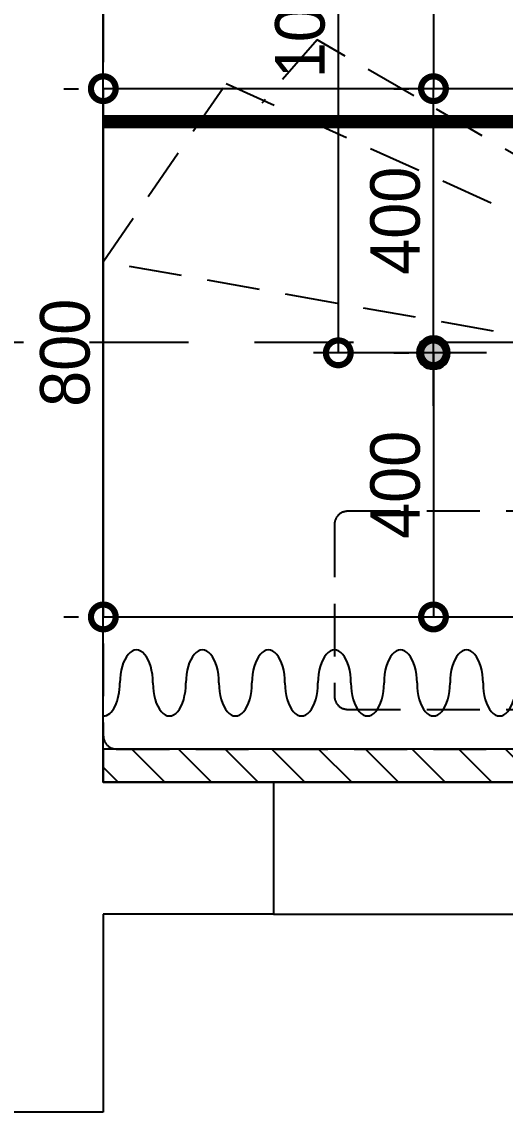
# Model space of a CAD drawing. Header units: inches. Extents: x -63256 to 33689, y -34490 to 100230.
# Drawn here: x 6863 to 7595, y 1384 to 3035 of the extents above; entities that cross this region are included whole.
import ezdxf

# ---------------------------------------------------------------- set-up
doc = ezdxf.new("R2010")
doc.units = ezdxf.units.IN
doc.header["$LTSCALE"] = 100
doc.header["$MEASUREMENT"] = 0
doc.linetypes.add('DH-HID2', pattern=[1.2, 0.8, -0.4])
doc.linetypes.add('HID', pattern=[2.5, 1.5, -1])
for name, color, linetype in [('01. F-소품', 3, 'Continuous'), ('06-LIGHT', 4, 'Continuous'), ('07-DIM WAL', 5, 'Continuous'), ('3.기호.계단선', 30, 'Continuous'), ('C-WIN', 4, 'Continuous'), ('FU-FURM', 251, 'DH-HID2'), ('RC-LIGHT', 7, 'Continuous'), ('도면층2', 2, 'Continuous')]:
    doc.layers.add(name, color=color, linetype=linetype)
doc.styles.add('스타일1', font='')
doc.styles.get('스타일1').set_extended_font_data('HYwulM')
doc.dimstyles.new('30', dxfattribs={"dimscale": 30, "dimtxt": 2.5, "dimasz": 2.5, "dimexe": 1.25, "dimexo": 2, "dimtad": 1, "dimdec": 0, "dimtxsty": '스타일1', "dimblk": 'DOTSMALL', "dimcen": 2.5, "dimclrd": 1, "dimclre": 1, "dimclrt": 2, "dimadec": 0, "dimazin": 0, "dimtfac": 1, "dimtix": 1, "dimtmove": 0, "dimatfit": 3, "dimldrblk": 'DOTSMALL', "dimfxl": 1.25, "dimarcsym": 0})

# ---------------------------------------------------------------- blocks, each defined once
blk = doc.blocks.new('vuidauseh')
at = {"layer": 'C-WIN'}
blk.add_lwpolyline([(-43552, 1883.6), (-46037, 1883.6), (-46037, 1683.6), (-43552, 1683.6)], close=True, dxfattribs=at)
at = {"layer": '도면층2'}
for p, q in [((-46294.5, 1883.6), (-46294.5, 6333.6)), ((-46037, 1883.6), (-46294.5, 1883.6)), ((-46037, 1883.6), (-46037, 1683.6)), ((-46294.5, 1683.6), (-46294.5, 1383.6)), ((-46037, 1683.6), (-46294.5, 1683.6)), ((-46294.5, 1383.6), (-46744.5, 1383.6))]:
    blk.add_line(p, q, dxfattribs=at)
blk = doc.blocks.new('VUDASAUSEH')
at = {"layer": '3.기호.계단선'}
h = blk.add_hatch(dxfattribs=at)
h.set_pattern_fill('_USER', color=256, scale=50, angle=135, pattern_type=0)
h.set_pattern_definition([(135, (72584.06, -240750.68), (-35.355339, -35.355339), [])])
h.paths.add_polyline_path([(-15813.2, -16536.4), (-15813.2, -16486.4), (-18813.2, -16486.4), (-18813.2, -16536.4)])
blk.add_lwpolyline([(-15813.2, -16536.4), (-15813.2, -16486.4), (-18813.2, -16486.4), (-18813.2, -16536.4), (-15813.2, -16536.4)], dxfattribs=at)
at = {"layer": 'FU-FURM', "color": 8}
for p, q in [((-18489.2, -15412.4), (-18573.2, -15508.4)), ((-17513.2, -15979.9), (-18489.2, -15412.4)), ((-18813.2, -15748.4), (-18627.2, -15478.4)), ((-18627.2, -15478.4), (-17513.2, -15979.9)), ((-17513.2, -15979.9), (-18813.2, -15748.4))]:
    blk.add_line(p, q, dxfattribs=at)
for points in [[(-17533.2, -14386.4), (-18793.2, -14386.4, 0.414214), (-18813.2, -14406.4), (-18813.2, -16466.4, 0.414214), (-18793.2, -16486.4), (-17533.2, -16486.4, 0.414214), (-17513.2, -16466.4), (-17513.2, -14406.4, 0.414214)], [(-17883.2, -16126.4), (-18443.2, -16126.4, 0.414214), (-18463.2, -16146.4), (-18463.2, -16406.4, 0.414214), (-18443.2, -16426.4), (-17883.2, -16426.4, 0.414214), (-17863.2, -16406.4), (-17863.2, -16146.4, 0.414214)]]:
    blk.add_lwpolyline(points, format="xyb", close=True, dxfattribs=at)
blk.add_blockref('vuidauseh', (27481.3, -18420))
blk = doc.blocks.new('FFSFDF')
at = {"layer": '01. F-소품'}
blk.add_hatch(color=8, dxfattribs=at).paths.add_polyline_path([(1567672.9, 1746751.1), (1567679.9, 1746744.1), (1567715.3, 1746779.4), (1567679.9, 1746814.8), (1567672.9, 1746807.7), (1567701.2, 1746779.4)])
at = {"layer": '01. F-소품', "color": 8}
for p, q in [((1567672.9, 1746807.7), (1567679.9, 1746814.8)), ((1567474.8, 1746779.4), (1567701.2, 1746779.4)), ((1567672.9, 1746751.1), (1567679.9, 1746744.1))]:
    blk.add_line(p, q, dxfattribs=at)
for points in [[(1567672.9, 1746807.7), (1567701.2, 1746779.4), (1567672.9, 1746751.1)], [(1567679.9, 1746814.8), (1567715.3, 1746779.4), (1567679.9, 1746744.1)]]:
    blk.add_lwpolyline(points, dxfattribs=at)
for centre, start_param, end_param in [((1566799.8, 1746779.4), 1.570796, 4.712389), ((1566899.8, 1746779.4), 1.570796, 4.712389), ((1566999.8, 1746779.4), 1.570796, 4.712389), ((1567099.8, 1746779.4), 1.570796, 4.712389), ((1567199.8, 1746779.4), 1.570796, 4.712389), ((1567299.8, 1746779.4), 1.570796, 4.712389), ((1567399.8, 1746779.4), 1.570796, 4.712389), ((1566749.8, 1746779.4), 6.283185, 7.853982), ((1566849.8, 1746779.4), 4.712389, 7.853982), ((1566949.8, 1746779.4), 4.712389, 7.853982), ((1567049.8, 1746779.4), 4.712389, 7.853982), ((1567149.8, 1746779.4), 4.712389, 7.853982), ((1567249.8, 1746779.4), 4.712389, 7.853982), ((1567349.8, 1746779.4), 4.712389, 7.853982), ((1567449.8, 1746779.4), 4.712389, 7.853982)]:
    blk.add_ellipse(centre, major_axis=(0, -50), ratio=0.5, start_param=start_param, end_param=end_param, dxfattribs=at)
blk = doc.blocks.new('_DOTSMALL')
at = {"color": 0, "linetype": 'ByBlock', "const_width": 0.5}
blk.add_lwpolyline([(-0.0625, 0, 1), (0.0625, 0, 1)], format="xyb", close=True, dxfattribs=at)
blk = doc.blocks.new('*D164')
at = {"layer": '07-DIM WAL', "color": 1, "lineweight": -2, "transparency": 16777216}
for p, q in [((7426.8, 3583.6), (7449.3, 3583.6)), ((7486.8, 3583.6), (7486.8, 2933.6)), ((7426.8, 2933.6), (7449.3, 2933.6))]:
    blk.add_line(p, q, dxfattribs=at)
at = {"layer": 'Defpoints', "color": 0, "transparency": 16777216}
for p in [(7486.8, 3583.6), (7486.8, 2933.6), (7486.8, 2933.6)]:
    blk.add_point(p, dxfattribs=at)
at = {"layer": '07-DIM WAL', "color": 1, "lineweight": -2, "transparency": 16777216, "xscale": 75, "yscale": 75, "zscale": 75}
for p, rotation in [((7486.8, 3583.6), 90), ((7486.8, 2933.6), 270)]:
    blk.add_blockref('_DOTSMALL', p, dxfattribs=dict(at, rotation=rotation))
at = {"layer": '07-DIM WAL', "color": 2, "transparency": 16777216, "insert": (7429, 3258.6), "char_height": 75, "attachment_point": 5, "rotation": 90, "style": '스타일1'}
blk.add_mtext('650', dxfattribs=at)
blk = doc.blocks.new('*D165')
at = {"layer": '07-DIM WAL', "color": 1, "lineweight": -2, "transparency": 16777216}
for p, q in [((6926.8, 2933.6), (6949.3, 2933.6)), ((6986.8, 2933.6), (6986.8, 2133.6)), ((6926.8, 2133.6), (6949.3, 2133.6))]:
    blk.add_line(p, q, dxfattribs=at)
at = {"layer": 'Defpoints', "color": 0, "transparency": 16777216}
for p in [(6986.8, 2933.6), (6986.8, 2133.6), (6986.8, 2133.6)]:
    blk.add_point(p, dxfattribs=at)
at = {"layer": '07-DIM WAL', "color": 1, "lineweight": -2, "transparency": 16777216, "xscale": 75, "yscale": 75, "zscale": 75}
for p, rotation in [((6986.8, 2933.6), 90), ((6986.8, 2133.6), 270)]:
    blk.add_blockref('_DOTSMALL', p, dxfattribs=dict(at, rotation=rotation))
at = {"layer": '07-DIM WAL', "color": 2, "transparency": 16777216, "insert": (6929, 2533.6), "char_height": 75, "attachment_point": 5, "rotation": 90, "style": '스타일1'}
blk.add_mtext('800', dxfattribs=at)
blk = doc.blocks.new('*D166')
at = {"layer": '07-DIM WAL', "color": 1, "lineweight": -2, "transparency": 16777216}
for p, q in [((6926.8, 6333.6), (6949.3, 6333.6)), ((6986.8, 2133.6), (6986.8, 6333.6)), ((6926.8, 2133.6), (6949.3, 2133.6))]:
    blk.add_line(p, q, dxfattribs=at)
at = {"layer": 'Defpoints', "color": 0, "transparency": 16777216}
for p in [(6986.8, 6333.6), (6986.8, 6333.6), (6986.8, 2133.6)]:
    blk.add_point(p, dxfattribs=at)
at = {"layer": '07-DIM WAL', "color": 1, "lineweight": -2, "transparency": 16777216, "xscale": 75, "yscale": 75, "zscale": 75}
for p, rotation in [((6986.8, 6333.6), 90), ((6986.8, 2133.6), 270)]:
    blk.add_blockref('_DOTSMALL', p, dxfattribs=dict(at, rotation=rotation))
at = {"layer": '07-DIM WAL', "color": 2, "transparency": 16777216, "insert": (6929.1, 4233.6), "char_height": 75, "attachment_point": 5, "rotation": 90, "style": '스타일1'}
blk.add_mtext('4200', dxfattribs=at)
blk = doc.blocks.new('1')
at = {"linetype": 'Continuous'}
h = blk.add_hatch(color=4, dxfattribs=at)
h.dxf.hatch_style = 1
edge = h.paths.add_edge_path()
edge.add_arc((11539653.5, -14273503.8), 37.5, 0, 360)
at = {"color": 1, "linetype": 'Continuous'}
for p, q in [((11539653.5, -14273637.1), (11539653.5, -14273370.5)), ((11539520.2, -14273503.8), (11539786.8, -14273503.8))]:
    blk.add_line(p, q, dxfattribs=at)
at = {"color": 4, "linetype": 'Continuous'}
for radius in [41.5, 37.5]:
    blk.add_circle((11539653.5, -14273503.8), radius, dxfattribs=at)
blk = doc.blocks.new('*D225')
at = {"layer": '07-DIM WAL', "color": 1, "lineweight": -2, "transparency": 16777216}
for p, q in [((7426.8, 2933.6), (7449.3, 2933.6)), ((7486.8, 2533.6), (7486.8, 2933.6)), ((7426.8, 2533.6), (7449.3, 2533.6))]:
    blk.add_line(p, q, dxfattribs=at)
at = {"layer": 'Defpoints', "color": 0, "transparency": 16777216}
for p in [(7486.8, 2933.6), (7486.8, 2933.6), (7486.8, 2533.6)]:
    blk.add_point(p, dxfattribs=at)
at = {"layer": '07-DIM WAL', "color": 1, "lineweight": -2, "transparency": 16777216, "xscale": 75, "yscale": 75, "zscale": 75}
for p, rotation in [((7486.8, 2933.6), 90), ((7486.8, 2533.6), 270)]:
    blk.add_blockref('_DOTSMALL', p, dxfattribs=dict(at, rotation=rotation))
at = {"layer": '07-DIM WAL', "color": 2, "transparency": 16777216, "insert": (7429.1, 2733.6), "char_height": 75, "attachment_point": 5, "rotation": 90, "style": '스타일1'}
blk.add_mtext('400', dxfattribs=at)
blk = doc.blocks.new('*D226')
at = {"layer": '07-DIM WAL', "color": 1, "lineweight": -2, "transparency": 16777216}
for p, q in [((7426.8, 3583.6), (7305.2, 3583.6)), ((7342.7, 3583.6), (7342.7, 2533.6)), ((7426.8, 2533.6), (7305.2, 2533.6))]:
    blk.add_line(p, q, dxfattribs=at)
at = {"layer": 'Defpoints', "color": 0, "transparency": 16777216}
for p in [(7486.8, 3583.6), (7342.7, 2533.6), (7486.8, 2533.6)]:
    blk.add_point(p, dxfattribs=at)
at = {"layer": '07-DIM WAL', "color": 1, "lineweight": -2, "transparency": 16777216, "xscale": 75, "yscale": 75, "zscale": 75}
for p, rotation in [((7342.7, 3583.6), 90), ((7342.7, 2533.6), 270)]:
    blk.add_blockref('_DOTSMALL', p, dxfattribs=dict(at, rotation=rotation))
at = {"layer": '07-DIM WAL', "color": 2, "transparency": 16777216, "insert": (7285, 3058.6), "char_height": 75, "attachment_point": 5, "rotation": 90, "style": '스타일1'}
blk.add_mtext('1050', dxfattribs=at)
blk = doc.blocks.new('*D227')
at = {"layer": '07-DIM WAL', "color": 1, "lineweight": -2, "transparency": 16777216}
for p, q in [((7426.8, 2533.6), (7449.3, 2533.6)), ((7486.8, 2533.6), (7486.8, 2133.6)), ((7426.8, 2133.6), (7449.3, 2133.6))]:
    blk.add_line(p, q, dxfattribs=at)
at = {"layer": 'Defpoints', "color": 0, "transparency": 16777216}
for p in [(7486.8, 2533.6), (7486.8, 2133.6), (7486.8, 2133.6)]:
    blk.add_point(p, dxfattribs=at)
at = {"layer": '07-DIM WAL', "color": 1, "lineweight": -2, "transparency": 16777216, "xscale": 75, "yscale": 75, "zscale": 75}
for p, rotation in [((7486.8, 2533.6), 90), ((7486.8, 2133.6), 270)]:
    blk.add_blockref('_DOTSMALL', p, dxfattribs=dict(at, rotation=rotation))
at = {"layer": '07-DIM WAL', "color": 2, "transparency": 16777216, "insert": (7429.1, 2333.6), "char_height": 75, "attachment_point": 5, "rotation": 90, "style": '스타일1'}
blk.add_mtext('400', dxfattribs=at)

msp = doc.modelspace()

# ---------------------------------------------------------------- linework, layer by layer
at = {"layer": '06-LIGHT'}
msp.add_line((9986.8, 2933.6), (6986.8, 2933.6), dxfattribs=at)
at = {"layer": '06-LIGHT', "color": 10, "linetype": 'HID', "const_width": 20}
msp.add_lwpolyline([(9986.8, 2883.6), (6986.8, 2883.6)], dxfattribs=at)
at = {"layer": '06-LIGHT'}
msp.add_lwpolyline([(6986.8, 1933.6), (6986.8, 2133.6), (9986.8, 2133.6), (9986.8, 1933.6)], dxfattribs=at)
at = {"layer": '3.기호.계단선', "linetype": 'HID'}
msp.add_lwpolyline([(7615.9, 2549.3), (4897.4, 2549.3)], dxfattribs=at)

# ---------------------------------------------------------------- block references
msp.add_blockref('VUDASAUSEH', (25800, 18420))
at = {"color": 0}
msp.add_blockref('FFSFDF', (-1559762.9, -1744745.8), dxfattribs=at)
at = {"layer": 'RC-LIGHT', "xscale": -0.6024096385271789, "yscale": 0.6024096385271789, "zscale": 0.6024096385271789}
msp.add_blockref('1', (6959085.3, 8601029.9), dxfattribs=at)

# ---------------------------------------------------------------- dimensions: what is measured, and where the dimension line sits
at = {"layer": '07-DIM WAL'}
for base, p1, p2, picture, middle in [((6986.8, 6333.6), (6986.8, 2133.6), (6986.8, 6333.6), '*D166', (6929.1, 4233.6)), ((7342.7, 2533.6), (7486.8, 3583.6), (7486.8, 2533.6), '*D226', (7285, 3058.6)), ((7486.8, 2933.6), (7486.8, 3583.6), (7486.8, 2933.6), '*D164', (7429, 3258.6)), ((6986.8, 2133.6), (6986.8, 2933.6), (6986.8, 2133.6), '*D165', (6929, 2533.6)), ((7486.8, 2933.6), (7486.8, 2533.6), (7486.8, 2933.6), '*D225', (7429.1, 2733.6)), ((7486.8, 2133.6), (7486.8, 2533.6), (7486.8, 2133.6), '*D227', (7429.1, 2333.6))]:
    dim = msp.add_linear_dim(base=base, p1=p1, p2=p2, angle=90, dimstyle='30', dxfattribs=at)
    dim.commit()
    dim.dimension.update_dxf_attribs({"geometry": picture, "text_midpoint": middle})

doc.saveas('drawing.dxf')
